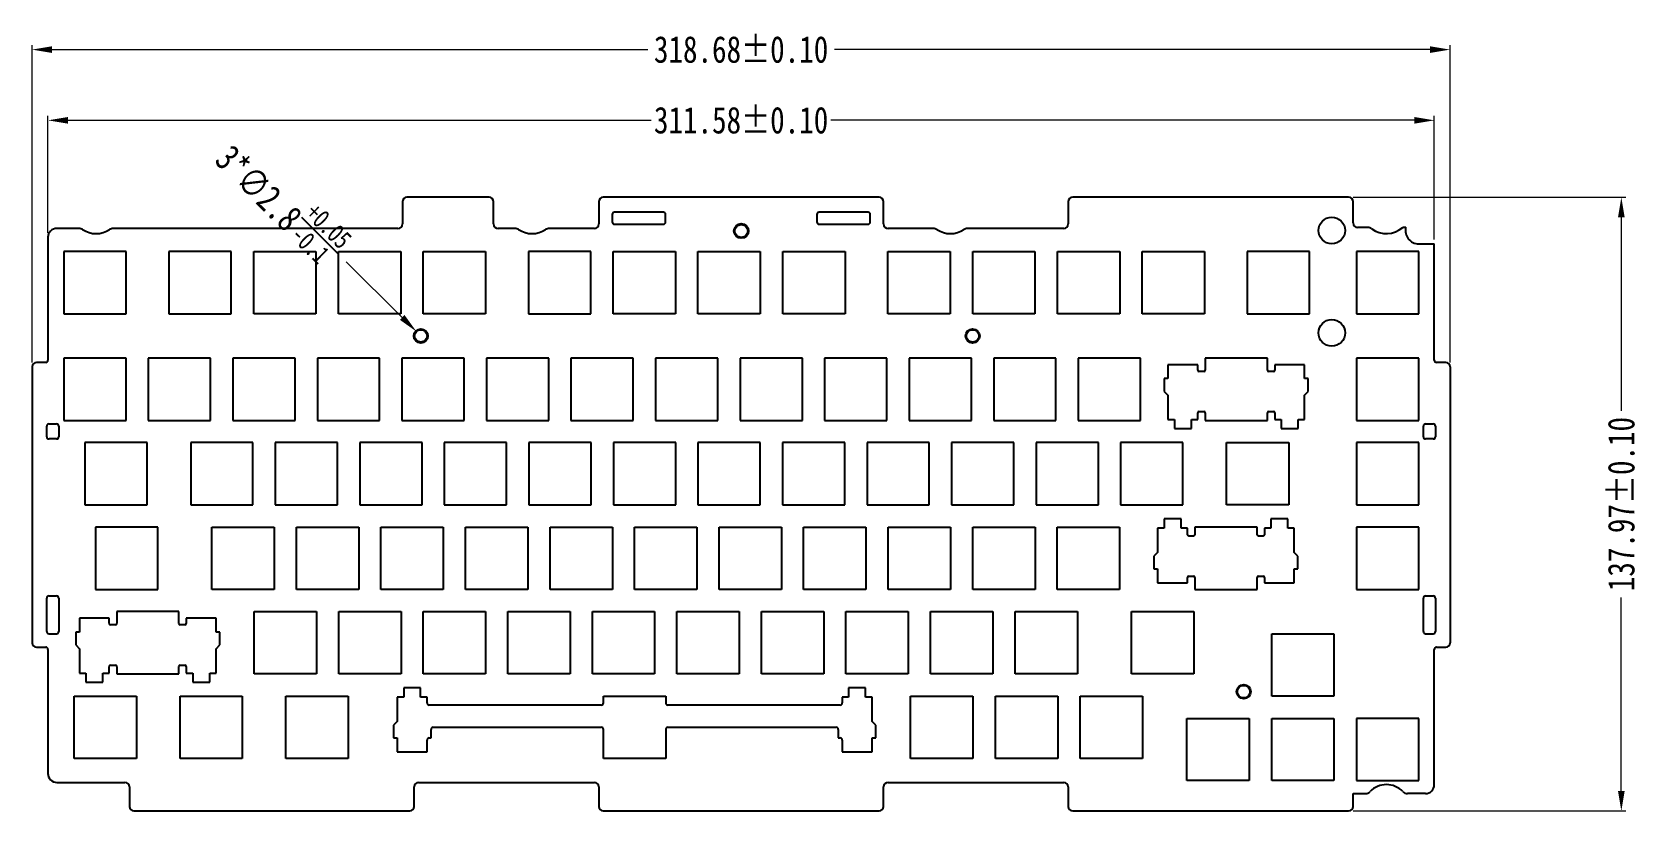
# Model space of a CAD drawing. Header units: inches. Extents: x -570 to -202, y 756 to 1133.
# Drawn here: x -569.9 to -208.8, y 958 to 1133.1 of the extents above; entities that cross this region are included whole.
import ezdxf

# ---------------------------------------------------------------- set-up
doc = ezdxf.new("R2010")
doc.units = ezdxf.units.IN
doc.header["$LTSCALE"] = 1.21
doc.header["$MEASUREMENT"] = 0
doc.header["$PDMODE"] = 3
doc.header["$PDSIZE"] = 0.3125
doc.layers.get('0').update_dxf_attribs({"linetype": 'CONTINUOUS'})
doc.layers.get('Defpoints').update_dxf_attribs({"linetype": 'CONTINUOUS'})
doc.styles.get("Standard").update_dxf_attribs({"font": 'txt', "width": 0.8})
doc.dimstyles.new('YanXiu', dxfattribs={"dimscale": 1.5, "dimtxt": 4, "dimasz": 3, "dimexe": 0.66, "dimexo": 0.66, "dimgap": 0.66, "dimtad": 0, "dimdsep": 46, "dimtxsty": 'Standard', "dimcen": 0, "dimclrd": 3, "dimclre": 6, "dimclrt": 3, "dimazin": 2, "dimtm": 1e-09, "dimtfac": 1, "dimtofl": 0, "dimtmove": 0, "dimatfit": 3, "dimfxl": 1, "dimlwd": 5, "dimlwe": 5, "dimarcsym": 0})

# ---------------------------------------------------------------- blocks, each defined once
blk = doc.blocks.new('*D6')
at = {"color": 6, "lineweight": 5, "transparency": 16777216}
for p, q in [((-569.95, 1058.77), (-569.95, 1130.12)), ((-251.27, 1058.77), (-251.27, 1130.12))]:
    blk.add_line(p, q, dxfattribs=at)
at = {"color": 3, "lineweight": 5, "transparency": 16777216}
for p, q in [((-565.45, 1129.13), (-431.6, 1129.13)), ((-255.77, 1129.13), (-389.62, 1129.13))]:
    blk.add_line(p, q, dxfattribs=at)
at = {"color": 3, "transparency": 16777216}
for points in [[(-565.45, 1129.88), (-565.45, 1128.38), (-569.95, 1129.13)], [(-255.77, 1129.88), (-255.77, 1128.38), (-251.27, 1129.13)]]:
    blk.add_solid(points, dxfattribs=at)
at = {"layer": 'Defpoints', "color": 0, "transparency": 16777216}
for p in [(-251.27, 1129.13), (-569.95, 1057.78), (-251.27, 1057.78)]:
    blk.add_point(p, dxfattribs=at)
at = {"color": 3, "transparency": 16777216, "insert": (-410.61, 1129.13), "char_height": 6, "attachment_point": 5}
blk.add_mtext('318.68%%P0.10', dxfattribs=at)
blk = doc.blocks.new('*D7')
at = {"color": 6, "lineweight": 5, "transparency": 16777216}
for p, q in [((-273.09, 1095.92), (-211.8, 1095.92)), ((-273.09, 957.95), (-211.8, 957.95))]:
    blk.add_line(p, q, dxfattribs=at)
at = {"color": 3, "lineweight": 5, "transparency": 16777216}
for p, q in [((-212.79, 1091.42), (-212.79, 1047.93)), ((-212.79, 962.45), (-212.79, 1005.95))]:
    blk.add_line(p, q, dxfattribs=at)
at = {"color": 3, "transparency": 16777216}
for points in [[(-213.54, 1091.42), (-212.04, 1091.42), (-212.79, 1095.92)], [(-213.54, 962.45), (-212.04, 962.45), (-212.79, 957.95)]]:
    blk.add_solid(points, dxfattribs=at)
at = {"layer": 'Defpoints', "color": 0, "transparency": 16777216}
for p in [(-274.08, 1095.92), (-274.08, 957.95), (-212.79, 957.95)]:
    blk.add_point(p, dxfattribs=at)
at = {"color": 3, "transparency": 16777216, "insert": (-212.79, 1026.94), "char_height": 6, "attachment_point": 5, "rotation": 90}
blk.add_mtext('137.97%%P0.10', dxfattribs=at)
blk = doc.blocks.new('*D8')
at = {"color": 3, "lineweight": 5, "transparency": 16777216}
blk.add_line((-499.36, 1081.38), (-486.77, 1068.91), dxfattribs=at)
at = {"color": 3, "transparency": 16777216}
blk.add_solid([(-486.25, 1069.44), (-487.3, 1068.37), (-483.58, 1065.74)], dxfattribs=at)
at = {"layer": 'Defpoints', "color": 0, "transparency": 16777216}
for p in [(-483.58, 1065.74), (-481.59, 1063.77)]:
    blk.add_point(p, dxfattribs=at)
at = {"color": 3, "transparency": 16777216, "insert": (-513.53, 1095.42), "char_height": 6, "attachment_point": 5, "rotation": 315.2579}
blk.add_mtext('3*∅2.8{\\H0.7x;\\S+0.05/-0.1;}', dxfattribs=at)
blk = doc.blocks.new('*D11')
at = {"color": 6, "lineweight": 5, "transparency": 16777216}
for p, q in [((-566.4, 1087.91), (-566.4, 1114.22)), ((-254.82, 1086.44), (-254.82, 1114.22))]:
    blk.add_line(p, q, dxfattribs=at)
at = {"color": 3, "lineweight": 5, "transparency": 16777216}
for p, q in [((-561.9, 1113.23), (-430.8, 1113.23)), ((-259.32, 1113.23), (-390.42, 1113.23))]:
    blk.add_line(p, q, dxfattribs=at)
at = {"color": 3, "transparency": 16777216}
for points in [[(-561.9, 1113.98), (-561.9, 1112.48), (-566.4, 1113.23)], [(-259.32, 1113.98), (-259.32, 1112.48), (-254.82, 1113.23)]]:
    blk.add_solid(points, dxfattribs=at)
at = {"layer": 'Defpoints', "color": 0, "transparency": 16777216}
for p in [(-254.82, 1113.23), (-566.4, 1086.92), (-254.82, 1085.45)]:
    blk.add_point(p, dxfattribs=at)
at = {"color": 3, "transparency": 16777216, "insert": (-410.61, 1113.23), "char_height": 6, "attachment_point": 5}
blk.add_mtext('311.58%%P0.10', dxfattribs=at)

msp = doc.modelspace()

# ---------------------------------------------------------------- linework, layer by layer
at = {"color": 7, "linetype": 'Continuous'}
for p, q in [((-486.733, 1094.92), (-486.733, 1089.92)), ((-467.233, 1095.92), (-485.733, 1095.92)), ((-466.233, 1089.92), (-466.233, 1094.92)), ((-442.583, 1094.92), (-442.583, 1089.92)), ((-379.583, 1095.92), (-441.583, 1095.92)), ((-378.583, 1089.92), (-378.583, 1094.92)), ((-337.083, 1094.92), (-337.083, 1089.92)), ((-274.083, 1095.92), (-336.083, 1095.92)), ((-273.083, 1090.153), (-273.083, 1094.92)), ((-439.583, 1092.07), (-439.583, 1090.37)), ((-428.083, 1092.57), (-439.083, 1092.57)), ((-427.583, 1090.37), (-427.583, 1092.07)), ((-393.583, 1092.07), (-393.583, 1090.37)), ((-382.083, 1092.57), (-393.083, 1092.57)), ((-381.583, 1090.37), (-381.583, 1092.07)), ((-566.398, 1086.92), (-566.398, 1059.275)), ((-559.453, 1088.92), (-564.398, 1088.92)), ((-487.733, 1088.92), (-551.713, 1088.92)), ((-461.453, 1088.92), (-465.233, 1088.92)), ((-443.583, 1088.92), (-453.713, 1088.92)), ((-439.083, 1089.87), (-428.083, 1089.87)), ((-393.083, 1089.87), (-382.083, 1089.87)), ((-367.453, 1088.92), (-377.583, 1088.92)), ((-338.083, 1088.92), (-359.713, 1088.92)), ((-269.783, 1089.153), (-272.083, 1089.153)), ((-261.236, 1089.153), (-261.917, 1089.153)), ((-562.848, 1083.753), (-562.848, 1069.753)), ((-548.848, 1083.753), (-562.848, 1083.753)), ((-548.848, 1069.753), (-548.848, 1083.753)), ((-539.21, 1083.753), (-539.21, 1069.753)), ((-525.21, 1083.753), (-539.21, 1083.753)), ((-525.21, 1069.753), (-525.21, 1083.753)), ((-520.16, 1069.753), (-520.16, 1083.753)), ((-520.16, 1083.753), (-506.16, 1083.753)), ((-506.16, 1083.753), (-506.16, 1069.753)), ((-501.11, 1069.753), (-501.11, 1083.753)), ((-501.11, 1083.753), (-487.11, 1083.753)), ((-487.11, 1083.753), (-487.11, 1069.753)), ((-482.06, 1069.753), (-482.06, 1083.753)), ((-482.06, 1083.753), (-468.06, 1083.753)), ((-468.06, 1083.753), (-468.06, 1069.753)), ((-458.403, 1083.753), (-458.403, 1069.753)), ((-444.403, 1083.753), (-458.403, 1083.753)), ((-444.403, 1069.753), (-444.403, 1083.753)), ((-439.353, 1069.753), (-439.353, 1083.753)), ((-439.353, 1083.753), (-425.353, 1083.753)), ((-425.353, 1083.753), (-425.353, 1069.753)), ((-420.303, 1069.753), (-420.303, 1083.753)), ((-420.303, 1083.753), (-406.303, 1083.753)), ((-406.303, 1083.753), (-406.303, 1069.753)), ((-401.253, 1069.753), (-401.253, 1083.753)), ((-401.253, 1083.753), (-387.253, 1083.753)), ((-387.253, 1083.753), (-387.253, 1069.753)), ((-377.615, 1069.753), (-377.615, 1083.753)), ((-377.615, 1083.753), (-363.615, 1083.753)), ((-363.615, 1083.753), (-363.615, 1069.753)), ((-358.565, 1069.753), (-358.565, 1083.753)), ((-358.565, 1083.753), (-344.565, 1083.753)), ((-344.565, 1083.753), (-344.565, 1069.753)), ((-339.515, 1083.753), (-325.515, 1083.753)), ((-339.515, 1069.753), (-339.515, 1083.753)), ((-325.515, 1083.753), (-325.515, 1069.753)), ((-320.465, 1083.753), (-306.465, 1083.753)), ((-320.465, 1069.753), (-320.465, 1083.753)), ((-306.465, 1083.753), (-306.465, 1069.753)), ((-282.848, 1083.753), (-296.848, 1083.753)), ((-296.848, 1083.753), (-296.848, 1069.753)), ((-282.848, 1069.753), (-282.848, 1083.753)), ((-258.318, 1083.753), (-272.318, 1083.753)), ((-272.318, 1083.753), (-272.318, 1069.753)), ((-258.319, 1085.453), (-254.818, 1085.453)), ((-258.318, 1069.753), (-258.318, 1083.753)), ((-254.818, 1059.275), (-254.818, 1085.453)), ((-562.848, 1069.753), (-548.848, 1069.753)), ((-539.21, 1069.753), (-525.21, 1069.753)), ((-506.16, 1069.753), (-520.16, 1069.753)), ((-487.11, 1069.753), (-501.11, 1069.753)), ((-468.06, 1069.753), (-482.06, 1069.753)), ((-458.403, 1069.753), (-444.403, 1069.753)), ((-425.353, 1069.753), (-439.353, 1069.753)), ((-406.303, 1069.753), (-420.303, 1069.753)), ((-387.253, 1069.753), (-401.253, 1069.753)), ((-363.615, 1069.753), (-377.615, 1069.753)), ((-344.565, 1069.753), (-358.565, 1069.753)), ((-325.515, 1069.753), (-339.515, 1069.753)), ((-306.465, 1069.753), (-320.465, 1069.753)), ((-296.848, 1069.753), (-282.848, 1069.753)), ((-272.318, 1069.753), (-258.318, 1069.753)), ((-566.898, 1058.775), (-568.948, 1058.775)), ((-562.848, 1059.753), (-562.848, 1045.753)), ((-548.848, 1059.753), (-562.848, 1059.753)), ((-548.848, 1045.753), (-548.848, 1059.753)), ((-543.848, 1059.753), (-543.848, 1045.753)), ((-529.848, 1059.753), (-543.848, 1059.753)), ((-529.848, 1045.753), (-529.848, 1059.753)), ((-524.848, 1059.753), (-524.848, 1045.753)), ((-510.848, 1059.753), (-524.848, 1059.753)), ((-510.848, 1045.753), (-510.848, 1059.753)), ((-505.848, 1059.753), (-505.848, 1045.753)), ((-491.848, 1059.753), (-505.848, 1059.753)), ((-491.848, 1045.753), (-491.848, 1059.753)), ((-486.848, 1059.753), (-486.848, 1045.753)), ((-472.848, 1059.753), (-486.848, 1059.753)), ((-472.848, 1045.753), (-472.848, 1059.753)), ((-467.848, 1059.753), (-467.848, 1045.753)), ((-453.848, 1059.753), (-467.848, 1059.753)), ((-453.848, 1045.753), (-453.848, 1059.753)), ((-448.848, 1059.753), (-448.848, 1045.753)), ((-434.848, 1059.753), (-448.848, 1059.753)), ((-434.848, 1045.753), (-434.848, 1059.753)), ((-429.848, 1059.753), (-429.848, 1045.753)), ((-415.848, 1059.753), (-429.848, 1059.753)), ((-415.848, 1045.753), (-415.848, 1059.753)), ((-410.848, 1059.753), (-410.848, 1045.753)), ((-396.848, 1059.753), (-410.848, 1059.753)), ((-396.848, 1045.753), (-396.848, 1059.753)), ((-391.848, 1059.753), (-391.848, 1045.753)), ((-377.848, 1059.753), (-391.848, 1059.753)), ((-377.848, 1045.753), (-377.848, 1059.753)), ((-358.848, 1059.753), (-372.848, 1059.753)), ((-372.848, 1059.753), (-372.848, 1045.753)), ((-358.848, 1045.753), (-358.848, 1059.753)), ((-339.848, 1059.753), (-353.848, 1059.753)), ((-353.848, 1059.753), (-353.848, 1045.753)), ((-339.848, 1045.753), (-339.848, 1059.753)), ((-320.848, 1059.753), (-334.848, 1059.753)), ((-334.848, 1059.753), (-334.848, 1045.753)), ((-320.848, 1045.753), (-320.848, 1059.753)), ((-307.973, 1058.253), (-314.673, 1058.253)), ((-314.673, 1058.253), (-314.673, 1055.153)), ((-307.973, 1057.053), (-307.973, 1058.253)), ((-292.323, 1059.753), (-306.323, 1059.753)), ((-306.323, 1059.753), (-306.323, 1057.053)), ((-292.323, 1057.053), (-292.323, 1059.753)), ((-283.973, 1058.253), (-290.673, 1058.253)), ((-290.673, 1058.253), (-290.673, 1057.053)), ((-283.973, 1055.153), (-283.973, 1058.253)), ((-258.318, 1059.753), (-272.318, 1059.753)), ((-272.318, 1059.753), (-272.318, 1045.753)), ((-258.318, 1045.753), (-258.318, 1059.753)), ((-252.268, 1058.775), (-254.318, 1058.775)), ((-569.948, 1057.775), (-569.948, 995.775)), ((-314.673, 1055.153), (-315.498, 1055.153)), ((-315.498, 1055.153), (-315.498, 1052.253)), ((-306.623, 1056.753), (-307.673, 1056.753)), ((-290.973, 1056.753), (-292.023, 1056.753)), ((-283.148, 1055.153), (-283.973, 1055.153)), ((-283.148, 1052.253), (-283.148, 1055.153)), ((-251.268, 1057.775), (-251.268, 995.775)), ((-315.498, 1052.253), (-314.673, 1051.428)), ((-314.673, 1051.428), (-314.673, 1045.953)), ((-283.973, 1051.428), (-283.148, 1052.253)), ((-283.973, 1045.953), (-283.973, 1051.428)), ((-307.973, 1045.953), (-307.973, 1047.453)), ((-307.673, 1047.753), (-306.623, 1047.753)), ((-306.323, 1047.453), (-306.323, 1045.753)), ((-292.323, 1045.753), (-292.323, 1047.453)), ((-292.023, 1047.753), (-290.973, 1047.753)), ((-290.673, 1047.453), (-290.673, 1045.953)), ((-566.648, 1042.075), (-566.648, 1044.475)), ((-566.148, 1044.975), (-564.448, 1044.975)), ((-563.948, 1044.475), (-563.948, 1042.075)), ((-562.848, 1045.753), (-548.848, 1045.753)), ((-543.848, 1045.753), (-529.848, 1045.753)), ((-524.848, 1045.753), (-510.848, 1045.753)), ((-505.848, 1045.753), (-491.848, 1045.753)), ((-486.848, 1045.753), (-472.848, 1045.753)), ((-467.848, 1045.753), (-453.848, 1045.753)), ((-448.848, 1045.753), (-434.848, 1045.753)), ((-429.848, 1045.753), (-415.848, 1045.753)), ((-410.848, 1045.753), (-396.848, 1045.753)), ((-391.848, 1045.753), (-377.848, 1045.753)), ((-372.848, 1045.753), (-358.848, 1045.753)), ((-353.848, 1045.753), (-339.848, 1045.753)), ((-334.848, 1045.753), (-320.848, 1045.753)), ((-314.673, 1045.953), (-313.223, 1045.953)), ((-313.223, 1045.953), (-313.223, 1043.903)), ((-313.223, 1043.903), (-309.423, 1043.903)), ((-309.423, 1045.953), (-307.973, 1045.953)), ((-309.423, 1043.903), (-309.423, 1045.953)), ((-306.323, 1045.753), (-292.323, 1045.753)), ((-290.673, 1045.953), (-289.223, 1045.953)), ((-289.223, 1045.953), (-289.223, 1043.903)), ((-289.223, 1043.903), (-285.423, 1043.903)), ((-285.423, 1045.953), (-283.973, 1045.953)), ((-285.423, 1043.903), (-285.423, 1045.953)), ((-272.318, 1045.753), (-258.318, 1045.753)), ((-257.268, 1042.075), (-257.268, 1044.475)), ((-256.768, 1044.975), (-255.068, 1044.975)), ((-254.568, 1044.475), (-254.568, 1042.075)), ((-564.448, 1041.575), (-566.148, 1041.575)), ((-558.083, 1040.753), (-558.083, 1026.753)), ((-544.083, 1040.753), (-558.083, 1040.753)), ((-544.083, 1026.753), (-544.083, 1040.753)), ((-534.318, 1040.753), (-534.318, 1026.753)), ((-520.318, 1040.753), (-534.318, 1040.753)), ((-520.318, 1026.753), (-520.318, 1040.753)), ((-515.318, 1040.753), (-515.318, 1026.753)), ((-501.318, 1040.753), (-515.318, 1040.753)), ((-501.318, 1026.753), (-501.318, 1040.753)), ((-496.318, 1040.753), (-496.318, 1026.753)), ((-482.318, 1040.753), (-496.318, 1040.753)), ((-482.318, 1026.753), (-482.318, 1040.753)), ((-477.318, 1040.753), (-477.318, 1026.753)), ((-463.318, 1040.753), (-477.318, 1040.753)), ((-463.318, 1026.753), (-463.318, 1040.753)), ((-458.318, 1040.753), (-458.318, 1026.753)), ((-444.318, 1040.753), (-458.318, 1040.753)), ((-444.318, 1026.753), (-444.318, 1040.753)), ((-439.318, 1040.753), (-439.318, 1026.753)), ((-425.318, 1040.753), (-439.318, 1040.753)), ((-425.318, 1026.753), (-425.318, 1040.753)), ((-420.318, 1040.753), (-420.318, 1026.753)), ((-406.318, 1040.753), (-420.318, 1040.753)), ((-406.318, 1026.753), (-406.318, 1040.753)), ((-401.318, 1040.753), (-401.318, 1026.753)), ((-387.318, 1040.753), (-401.318, 1040.753)), ((-387.318, 1026.753), (-387.318, 1040.753)), ((-368.318, 1040.753), (-382.318, 1040.753)), ((-382.318, 1040.753), (-382.318, 1026.753)), ((-368.318, 1026.753), (-368.318, 1040.753)), ((-349.318, 1040.753), (-363.318, 1040.753)), ((-363.318, 1040.753), (-363.318, 1026.753)), ((-349.318, 1026.753), (-349.318, 1040.753)), ((-330.318, 1040.753), (-344.318, 1040.753)), ((-344.318, 1040.753), (-344.318, 1026.753)), ((-330.318, 1026.753), (-330.318, 1040.753)), ((-311.318, 1040.753), (-325.318, 1040.753)), ((-325.318, 1040.753), (-325.318, 1026.753)), ((-311.318, 1026.753), (-311.318, 1040.753)), ((-301.553, 1040.753), (-287.553, 1040.753)), ((-301.553, 1026.753), (-301.553, 1040.753)), ((-287.553, 1040.753), (-287.553, 1026.753)), ((-258.318, 1040.753), (-272.318, 1040.753)), ((-272.318, 1040.753), (-272.318, 1026.753)), ((-258.318, 1026.753), (-258.318, 1040.753)), ((-255.068, 1041.575), (-256.768, 1041.575)), ((-558.083, 1026.753), (-544.083, 1026.753)), ((-534.318, 1026.753), (-520.318, 1026.753)), ((-515.318, 1026.753), (-501.318, 1026.753)), ((-496.318, 1026.753), (-482.318, 1026.753)), ((-477.318, 1026.753), (-463.318, 1026.753)), ((-458.318, 1026.753), (-444.318, 1026.753)), ((-439.318, 1026.753), (-425.318, 1026.753)), ((-420.318, 1026.753), (-406.318, 1026.753)), ((-401.318, 1026.753), (-387.318, 1026.753)), ((-382.318, 1026.753), (-368.318, 1026.753)), ((-363.318, 1026.753), (-349.318, 1026.753)), ((-344.318, 1026.753), (-330.318, 1026.753)), ((-325.318, 1026.753), (-311.318, 1026.753)), ((-287.553, 1026.753), (-301.553, 1026.753)), ((-272.318, 1026.753), (-258.318, 1026.753)), ((-311.748, 1023.603), (-315.548, 1023.603)), ((-315.548, 1023.603), (-315.548, 1021.553)), ((-311.748, 1021.553), (-311.748, 1023.603)), ((-287.748, 1023.603), (-291.548, 1023.603)), ((-291.548, 1023.603), (-291.548, 1021.553)), ((-287.748, 1021.553), (-287.748, 1023.603)), ((-555.703, 1021.753), (-555.703, 1007.753)), ((-541.703, 1021.753), (-555.703, 1021.753)), ((-541.703, 1007.753), (-541.703, 1021.753)), ((-529.553, 1007.753), (-529.553, 1021.753)), ((-529.553, 1021.753), (-515.553, 1021.753)), ((-515.553, 1021.753), (-515.553, 1007.753)), ((-510.553, 1007.753), (-510.553, 1021.753)), ((-510.553, 1021.753), (-496.553, 1021.753)), ((-496.553, 1021.753), (-496.553, 1007.753)), ((-491.553, 1007.753), (-491.553, 1021.753)), ((-491.553, 1021.753), (-477.553, 1021.753)), ((-477.553, 1021.753), (-477.553, 1007.753)), ((-472.553, 1007.753), (-472.553, 1021.753)), ((-472.553, 1021.753), (-458.553, 1021.753)), ((-458.553, 1021.753), (-458.553, 1007.753)), ((-453.553, 1007.753), (-453.553, 1021.753)), ((-453.553, 1021.753), (-439.553, 1021.753)), ((-439.553, 1021.753), (-439.553, 1007.753)), ((-434.553, 1007.753), (-434.553, 1021.753)), ((-434.553, 1021.753), (-420.553, 1021.753)), ((-420.553, 1021.753), (-420.553, 1007.753)), ((-415.553, 1007.753), (-415.553, 1021.753)), ((-415.553, 1021.753), (-401.553, 1021.753)), ((-401.553, 1021.753), (-401.553, 1007.753)), ((-396.553, 1021.753), (-382.553, 1021.753)), ((-396.553, 1007.753), (-396.553, 1021.753)), ((-382.553, 1021.753), (-382.553, 1007.753)), ((-377.553, 1021.753), (-363.553, 1021.753)), ((-377.553, 1007.753), (-377.553, 1021.753)), ((-363.553, 1021.753), (-363.553, 1007.753)), ((-358.553, 1021.753), (-344.553, 1021.753)), ((-358.553, 1007.753), (-358.553, 1021.753)), ((-344.553, 1021.753), (-344.553, 1007.753)), ((-339.553, 1021.753), (-325.553, 1021.753)), ((-339.553, 1007.753), (-339.553, 1021.753)), ((-325.553, 1021.753), (-325.553, 1007.753)), ((-315.548, 1021.553), (-316.998, 1021.553)), ((-316.998, 1021.553), (-316.998, 1016.078)), ((-310.298, 1021.553), (-311.748, 1021.553)), ((-310.298, 1020.053), (-310.298, 1021.553)), ((-308.948, 1019.753), (-309.998, 1019.753)), ((-294.648, 1021.753), (-308.648, 1021.753)), ((-308.648, 1021.753), (-308.648, 1020.053)), ((-294.648, 1020.053), (-294.648, 1021.753)), ((-293.298, 1019.753), (-294.348, 1019.753)), ((-291.548, 1021.553), (-292.998, 1021.553)), ((-292.998, 1021.553), (-292.998, 1020.053)), ((-286.298, 1021.553), (-287.748, 1021.553)), ((-286.298, 1016.078), (-286.298, 1021.553)), ((-258.318, 1021.753), (-272.318, 1021.753)), ((-272.318, 1021.753), (-272.318, 1007.753)), ((-258.318, 1007.753), (-258.318, 1021.753)), ((-316.998, 1016.078), (-317.823, 1015.253)), ((-317.823, 1015.253), (-317.823, 1012.353)), ((-285.473, 1015.253), (-286.298, 1016.078)), ((-285.473, 1012.353), (-285.473, 1015.253)), ((-317.823, 1012.353), (-316.998, 1012.353)), ((-316.998, 1012.353), (-316.998, 1009.253)), ((-286.298, 1012.353), (-285.473, 1012.353)), ((-286.298, 1009.253), (-286.298, 1012.353)), ((-555.703, 1007.753), (-541.703, 1007.753)), ((-515.553, 1007.753), (-529.553, 1007.753)), ((-496.553, 1007.753), (-510.553, 1007.753)), ((-477.553, 1007.753), (-491.553, 1007.753)), ((-458.553, 1007.753), (-472.553, 1007.753)), ((-439.553, 1007.753), (-453.553, 1007.753)), ((-420.553, 1007.753), (-434.553, 1007.753)), ((-401.553, 1007.753), (-415.553, 1007.753)), ((-382.553, 1007.753), (-396.553, 1007.753)), ((-363.553, 1007.753), (-377.553, 1007.753)), ((-344.553, 1007.753), (-358.553, 1007.753)), ((-325.553, 1007.753), (-339.553, 1007.753)), ((-316.998, 1009.253), (-310.298, 1009.253)), ((-310.298, 1009.253), (-310.298, 1010.453)), ((-309.998, 1010.753), (-308.948, 1010.753)), ((-308.648, 1010.453), (-308.648, 1007.753)), ((-308.648, 1007.753), (-294.648, 1007.753)), ((-294.648, 1007.753), (-294.648, 1010.453)), ((-294.348, 1010.753), (-293.298, 1010.753)), ((-292.998, 1010.453), (-292.998, 1009.253)), ((-292.998, 1009.253), (-286.298, 1009.253)), ((-272.318, 1007.753), (-258.318, 1007.753)), ((-566.648, 998.275), (-566.648, 1005.775)), ((-566.148, 1006.275), (-564.448, 1006.275)), ((-563.948, 1005.775), (-563.948, 998.275)), ((-257.268, 998.275), (-257.268, 1005.775)), ((-256.768, 1006.275), (-255.068, 1006.275)), ((-254.568, 1005.775), (-254.568, 998.275)), ((-559.298, 1001.253), (-559.298, 998.153)), ((-552.598, 1001.253), (-559.298, 1001.253)), ((-552.598, 1000.053), (-552.598, 1001.253)), ((-550.948, 1002.753), (-550.948, 1000.053)), ((-536.948, 1002.753), (-550.948, 1002.753)), ((-536.948, 1000.053), (-536.948, 1002.753)), ((-535.298, 1001.253), (-535.298, 1000.053)), ((-528.598, 1001.253), (-535.298, 1001.253)), ((-528.598, 998.153), (-528.598, 1001.253)), ((-520.043, 988.753), (-520.043, 1002.753)), ((-520.043, 1002.753), (-506.043, 1002.753)), ((-506.043, 1002.753), (-506.043, 988.753)), ((-501.043, 988.753), (-501.043, 1002.753)), ((-501.043, 1002.753), (-487.043, 1002.753)), ((-487.043, 1002.753), (-487.043, 988.753)), ((-482.043, 988.753), (-482.043, 1002.753)), ((-482.043, 1002.753), (-468.043, 1002.753)), ((-468.043, 1002.753), (-468.043, 988.753)), ((-463.043, 988.753), (-463.043, 1002.753)), ((-463.043, 1002.753), (-449.043, 1002.753)), ((-449.043, 1002.753), (-449.043, 988.753)), ((-444.043, 988.753), (-444.043, 1002.753)), ((-444.043, 1002.753), (-430.043, 1002.753)), ((-430.043, 1002.753), (-430.043, 988.753)), ((-425.043, 1002.753), (-411.043, 1002.753)), ((-425.043, 988.753), (-425.043, 1002.753)), ((-411.043, 1002.753), (-411.043, 988.753)), ((-406.043, 1002.753), (-392.043, 1002.753)), ((-406.043, 988.753), (-406.043, 1002.753)), ((-392.043, 1002.753), (-392.043, 988.753)), ((-387.043, 1002.753), (-373.043, 1002.753)), ((-387.043, 988.753), (-387.043, 1002.753)), ((-373.043, 1002.753), (-373.043, 988.753)), ((-368.043, 1002.753), (-354.043, 1002.753)), ((-368.043, 988.753), (-368.043, 1002.753)), ((-354.043, 1002.753), (-354.043, 988.753)), ((-349.043, 1002.753), (-335.043, 1002.753)), ((-349.043, 988.753), (-349.043, 1002.753)), ((-335.043, 1002.753), (-335.043, 988.753)), ((-322.898, 1002.753), (-308.898, 1002.753)), ((-322.898, 988.753), (-322.898, 1002.753)), ((-308.898, 1002.753), (-308.898, 988.753)), ((-566.148, 997.775), (-564.448, 997.775)), ((-560.123, 998.153), (-560.123, 995.253)), ((-559.298, 998.153), (-560.123, 998.153)), ((-551.248, 999.753), (-552.298, 999.753)), ((-535.598, 999.753), (-536.648, 999.753)), ((-527.773, 998.153), (-528.598, 998.153)), ((-527.773, 995.253), (-527.773, 998.153)), ((-291.368, 997.753), (-277.368, 997.753)), ((-291.368, 983.753), (-291.368, 997.753)), ((-277.368, 997.753), (-277.368, 983.753)), ((-256.768, 997.775), (-255.068, 997.775)), ((-568.948, 994.775), (-566.898, 994.775)), ((-566.398, 994.275), (-566.398, 966.353)), ((-560.123, 995.253), (-559.298, 994.428)), ((-559.298, 994.428), (-559.298, 988.953)), ((-528.598, 994.428), (-527.773, 995.253)), ((-528.598, 988.953), (-528.598, 994.428)), ((-254.818, 963.853), (-254.818, 994.275)), ((-254.318, 994.775), (-252.268, 994.775)), ((-552.598, 988.953), (-552.598, 990.453)), ((-552.298, 990.753), (-551.248, 990.753)), ((-550.948, 990.453), (-550.948, 988.753)), ((-536.948, 988.753), (-536.948, 990.453)), ((-536.648, 990.753), (-535.598, 990.753)), ((-535.298, 990.453), (-535.298, 988.953)), ((-559.298, 988.953), (-557.848, 988.953)), ((-557.848, 988.953), (-557.848, 986.903)), ((-557.848, 986.903), (-554.048, 986.903)), ((-554.048, 986.903), (-554.048, 988.953)), ((-554.048, 988.953), (-552.598, 988.953)), ((-550.948, 988.753), (-536.948, 988.753)), ((-535.298, 988.953), (-533.848, 988.953)), ((-533.848, 988.953), (-533.848, 986.903)), ((-533.848, 986.903), (-530.048, 986.903)), ((-530.048, 986.903), (-530.048, 988.953)), ((-530.048, 988.953), (-528.598, 988.953)), ((-506.043, 988.753), (-520.043, 988.753)), ((-487.043, 988.753), (-501.043, 988.753)), ((-468.043, 988.753), (-482.043, 988.753)), ((-449.043, 988.753), (-463.043, 988.753)), ((-430.043, 988.753), (-444.043, 988.753)), ((-411.043, 988.753), (-425.043, 988.753)), ((-392.043, 988.753), (-406.043, 988.753)), ((-373.043, 988.753), (-387.043, 988.753)), ((-354.043, 988.753), (-368.043, 988.753)), ((-335.043, 988.753), (-349.043, 988.753)), ((-308.898, 988.753), (-322.898, 988.753)), ((-560.478, 969.753), (-560.478, 983.753)), ((-560.478, 983.753), (-546.478, 983.753)), ((-546.478, 983.753), (-546.478, 969.753)), ((-536.713, 969.753), (-536.713, 983.753)), ((-536.713, 983.753), (-522.713, 983.753)), ((-522.713, 983.753), (-522.713, 969.753)), ((-512.948, 969.753), (-512.948, 983.753)), ((-512.948, 983.753), (-498.948, 983.753)), ((-498.948, 983.753), (-498.948, 969.753)), ((-487.893, 983.553), (-487.893, 978.078)), ((-486.443, 983.553), (-487.893, 983.553)), ((-486.443, 985.603), (-486.443, 983.553)), ((-482.643, 985.603), (-486.443, 985.603)), ((-482.643, 983.553), (-482.643, 985.603)), ((-481.193, 983.553), (-482.643, 983.553)), ((-481.193, 982.253), (-481.193, 983.553)), ((-441.543, 983.753), (-427.543, 983.753)), ((-441.543, 982.253), (-441.543, 983.753)), ((-427.543, 983.753), (-427.543, 982.253)), ((-386.443, 983.553), (-387.893, 983.553)), ((-387.893, 983.553), (-387.893, 982.253)), ((-382.643, 985.603), (-386.443, 985.603)), ((-386.443, 985.603), (-386.443, 983.553)), ((-382.643, 983.553), (-382.643, 985.603)), ((-381.193, 983.553), (-382.643, 983.553)), ((-381.193, 978.078), (-381.193, 983.553)), ((-372.518, 983.753), (-358.518, 983.753)), ((-372.518, 969.753), (-372.518, 983.753)), ((-358.518, 983.753), (-358.518, 969.753)), ((-353.468, 983.753), (-339.468, 983.753)), ((-353.468, 969.753), (-353.468, 983.753)), ((-339.468, 983.753), (-339.468, 969.753)), ((-334.418, 983.753), (-320.418, 983.753)), ((-334.418, 969.753), (-334.418, 983.753)), ((-320.418, 983.753), (-320.418, 969.753)), ((-277.368, 983.753), (-291.368, 983.753)), ((-442.043, 981.753), (-480.693, 981.753)), ((-388.393, 981.753), (-427.043, 981.753)), ((-310.418, 978.753), (-296.418, 978.753)), ((-310.418, 964.753), (-310.418, 978.753)), ((-296.418, 978.753), (-296.418, 964.753)), ((-291.368, 978.753), (-277.368, 978.753)), ((-291.368, 964.753), (-291.368, 978.753)), ((-277.368, 978.753), (-277.368, 964.753)), ((-258.318, 978.753), (-272.318, 978.753)), ((-272.318, 978.753), (-272.318, 964.753)), ((-258.318, 964.753), (-258.318, 978.753)), ((-487.893, 978.078), (-488.718, 977.253)), ((-488.718, 977.253), (-488.718, 974.353)), ((-480.293, 974.353), (-480.293, 976.253)), ((-479.793, 976.753), (-442.043, 976.753)), ((-441.543, 969.753), (-441.543, 976.253)), ((-427.543, 976.253), (-427.543, 969.753)), ((-427.043, 976.753), (-389.293, 976.753)), ((-388.793, 976.253), (-388.793, 974.353)), ((-380.368, 977.253), (-381.193, 978.078)), ((-380.368, 974.353), (-380.368, 977.253)), ((-488.718, 974.353), (-487.893, 974.353)), ((-487.893, 974.353), (-487.893, 971.253)), ((-481.193, 971.253), (-481.193, 973.853)), ((-480.693, 974.353), (-480.293, 974.353)), ((-388.793, 974.353), (-388.393, 974.353)), ((-387.893, 973.853), (-387.893, 971.253)), ((-381.193, 974.353), (-380.368, 974.353)), ((-381.193, 971.253), (-381.193, 974.353)), ((-546.478, 969.753), (-560.478, 969.753)), ((-522.713, 969.753), (-536.713, 969.753)), ((-498.948, 969.753), (-512.948, 969.753)), ((-487.893, 971.253), (-481.193, 971.253)), ((-427.543, 969.753), (-441.543, 969.753)), ((-387.893, 971.253), (-381.193, 971.253)), ((-358.518, 969.753), (-372.518, 969.753)), ((-339.468, 969.753), (-353.468, 969.753)), ((-320.418, 969.753), (-334.418, 969.753)), ((-564.398, 964.353), (-549.083, 964.353)), ((-483.083, 964.353), (-443.583, 964.353)), ((-377.583, 964.353), (-338.083, 964.353)), ((-296.418, 964.753), (-310.418, 964.753)), ((-277.368, 964.753), (-291.368, 964.753)), ((-272.318, 964.753), (-258.318, 964.753)), ((-548.083, 963.353), (-548.083, 958.953)), ((-484.083, 958.953), (-484.083, 963.353)), ((-442.583, 963.353), (-442.583, 958.953)), ((-378.583, 958.953), (-378.583, 963.353)), ((-337.083, 963.353), (-337.083, 958.953)), ((-273.083, 961.853), (-270.316, 961.853)), ((-273.083, 958.953), (-273.083, 961.853)), ((-256.818, 961.853), (-260.85, 961.853)), ((-547.083, 957.953), (-485.083, 957.953)), ((-441.583, 957.953), (-379.583, 957.953)), ((-336.083, 957.953), (-274.083, 957.953))]:
    msp.add_line(p, q, dxfattribs=at)
for centre, radius in [((-277.859, 1088.453), 3), ((-410.583, 1088.353), 1.65), ((-410.583, 1088.353), 1.45), ((-482.583, 1064.753), 1.6), ((-482.583, 1064.753), 1.4), ((-358.583, 1064.753), 1.6), ((-358.583, 1064.753), 1.4), ((-277.859, 1065.425), 3), ((-297.653, 984.753), 1.6), ((-297.653, 984.753), 1.4)]:
    msp.add_circle(centre, radius, dxfattribs=at)
for centre, radius, start, end in [((-485.733, 1094.92), 1, 90, 180), ((-467.233, 1094.92), 1, 0, 90), ((-441.583, 1094.92), 1, 90, 180), ((-379.583, 1094.92), 1, 0, 90), ((-336.083, 1094.92), 1, 90, 180), ((-274.083, 1094.92), 1, 0, 90), ((-439.083, 1092.07), 0.5, 90, 180), ((-428.083, 1092.07), 0.5, 0, 90), ((-393.083, 1092.07), 0.5, 90, 180), ((-382.083, 1092.07), 0.5, 0, 90), ((-564.398, 1086.92), 2, 90, 180), ((-559.453, 1087.42), 1.5, 56.43618, 90), ((-555.583, 1093.253), 5.5, 236.43618, 303.56382), ((-551.713, 1087.42), 1.5, 90, 123.56382), ((-487.733, 1089.92), 1, 270, 0), ((-465.233, 1089.92), 1, 180, 270), ((-461.453, 1087.42), 1.5, 56.43618, 90), ((-457.583, 1093.253), 5.5, 236.43618, 303.56382), ((-453.713, 1087.42), 1.5, 90, 123.56382), ((-443.583, 1089.92), 1, 270, 0), ((-439.083, 1090.37), 0.5, 180, 270), ((-428.083, 1090.37), 0.5, 270, 0), ((-393.083, 1090.37), 0.5, 180, 270), ((-382.083, 1090.37), 0.5, 270, 0), ((-377.583, 1089.92), 1, 180, 270), ((-367.453, 1087.42), 1.5, 56.43618, 90), ((-363.583, 1093.253), 5.5, 236.43618, 303.56382), ((-359.713, 1087.42), 1.5, 90, 123.56382), ((-338.083, 1089.92), 1, 270, 0), ((-272.083, 1090.153), 1, 180, 270), ((-269.783, 1087.653), 1.5, 53.1301, 90), ((-265.583, 1093.253), 5.5, 233.1301, 311.80184), ((-258.319, 1088.453), 3, 166.50724, 270), ((-568.948, 1057.775), 1, 90, 180), ((-566.898, 1059.275), 0.5, 270, 0), ((-254.318, 1059.275), 0.5, 180, 270), ((-252.268, 1057.775), 1, 0, 90), ((-307.673, 1057.053), 0.3, 180, 270), ((-306.623, 1057.053), 0.3, 270, 0), ((-292.023, 1057.053), 0.3, 180, 270), ((-290.973, 1057.053), 0.3, 270, 360), ((-307.673, 1047.453), 0.3, 90, 180), ((-306.623, 1047.453), 0.3, 0, 90), ((-292.023, 1047.453), 0.3, 90, 180), ((-290.973, 1047.453), 0.3, 0, 90), ((-566.148, 1044.475), 0.5, 90, 180), ((-564.448, 1044.475), 0.5, 0, 90), ((-256.768, 1044.475), 0.5, 90, 180), ((-255.068, 1044.475), 0.5, 0, 90), ((-566.148, 1042.075), 0.5, 180, 270), ((-564.448, 1042.075), 0.5, 270, 0), ((-256.768, 1042.075), 0.5, 180, 270), ((-255.068, 1042.075), 0.5, 270, 0), ((-309.998, 1020.053), 0.3, 180, 270), ((-308.948, 1020.053), 0.3, 270, 0), ((-294.348, 1020.053), 0.3, 180, 270), ((-293.298, 1020.053), 0.3, 270, 0), ((-309.998, 1010.453), 0.3, 90, 180), ((-308.948, 1010.453), 0.3, 0, 90), ((-294.348, 1010.453), 0.3, 90, 180), ((-293.298, 1010.453), 0.3, 0, 90), ((-566.148, 1005.775), 0.5, 90, 180), ((-564.448, 1005.775), 0.5, 0, 90), ((-256.768, 1005.775), 0.5, 90, 180), ((-255.068, 1005.775), 0.5, 0, 90), ((-566.148, 998.275), 0.5, 180, 270), ((-564.448, 998.275), 0.5, 270, 0), ((-552.298, 1000.053), 0.3, 180, 270), ((-551.248, 1000.053), 0.3, 270, 0), ((-536.648, 1000.053), 0.3, 180, 270), ((-535.598, 1000.053), 0.3, 270, 0), ((-256.768, 998.275), 0.5, 180, 270), ((-255.068, 998.275), 0.5, 270, 0), ((-568.948, 995.775), 1, 180, 270), ((-566.898, 994.275), 0.5, 0, 90), ((-254.318, 994.275), 0.5, 90, 180), ((-252.268, 995.775), 1, 270, 0), ((-552.298, 990.453), 0.3, 90, 180), ((-551.248, 990.453), 0.3, 0, 90), ((-536.648, 990.453), 0.3, 90, 180), ((-535.598, 990.453), 0.3, 0, 90), ((-480.693, 982.253), 0.5, 180, 270), ((-442.043, 982.253), 0.5, 270, 360), ((-427.043, 982.253), 0.5, 180, 270), ((-388.393, 982.253), 0.5, 270, 0), ((-479.793, 976.253), 0.5, 90, 180), ((-442.043, 976.253), 0.5, 0, 90), ((-427.043, 976.253), 0.5, 90, 180), ((-389.293, 976.253), 0.5, 0, 90), ((-480.693, 973.853), 0.5, 90, 180), ((-388.393, 973.853), 0.5, 0, 90), ((-564.398, 966.353), 2, 180, 270), ((-549.083, 963.353), 1, 0, 90), ((-483.083, 963.353), 1, 90, 180), ((-443.583, 963.353), 1, 0, 90), ((-377.583, 963.353), 1, 90, 180), ((-338.083, 963.353), 1, 0, 90), ((-270.316, 963.353), 1.5, 270, 315.81562), ((-265.583, 958.753), 5.1, 44.18439, 135.81561), ((-260.85, 963.353), 1.5, 224.18438, 270), ((-256.818, 963.853), 2, 270, 0), ((-547.083, 958.953), 1, 180, 270), ((-485.083, 958.953), 1, 270, 0), ((-441.583, 958.953), 1, 180, 270), ((-379.583, 958.953), 1, 270, 0), ((-336.083, 958.953), 1, 180, 270), ((-274.083, 958.953), 1, 270, 0)]:
    msp.add_arc(centre, radius, start, end, dxfattribs=at)

# ---------------------------------------------------------------- dimensions: what is measured, and where the dimension line sits
dim = msp.add_linear_dim(base=(-251.268, 1129.125), p1=(-569.948, 1057.775), p2=(-251.268, 1057.775), text='<>%%P0.10', dimstyle='YanXiu', override={"dimtxt": 4, "dimasz": 3})
dim.commit()
dim.dimension.update_dxf_attribs({"geometry": '*D6', "text_midpoint": (-410.608, 1129.125)})
dim = msp.add_diameter_dim_2p(p1=(-481.588, 1063.768), p2=(-483.577, 1065.739), text='3*<>{\\H0.7x;\\S+0.05/-0.1;}', dimstyle='YanXiu', override={"dimtxt": 4, "dimasz": 3})
dim.commit()
dim.dimension.update_dxf_attribs({"geometry": '*D8', "text_midpoint": (-513.532, 1095.425), "dimtype": 163})
dim = msp.add_linear_dim(base=(-254.818, 1113.235), p1=(-566.398, 1086.92), p2=(-254.818, 1085.453), text='<>%%P0.10', dimstyle='YanXiu')
dim.commit()
dim.dimension.update_dxf_attribs({"geometry": '*D11', "text_midpoint": (-410.608, 1113.235)})
dim = msp.add_linear_dim(base=(-212.786, 957.953), p1=(-274.083, 1095.92), p2=(-274.083, 957.953), angle=90, text='<>%%P0.10', dimstyle='YanXiu', override={"dimtxt": 4, "dimasz": 3})
dim.commit()
dim.dimension.update_dxf_attribs({"geometry": '*D7', "text_midpoint": (-212.786, 1026.937)})

doc.saveas('drawing.dxf')
